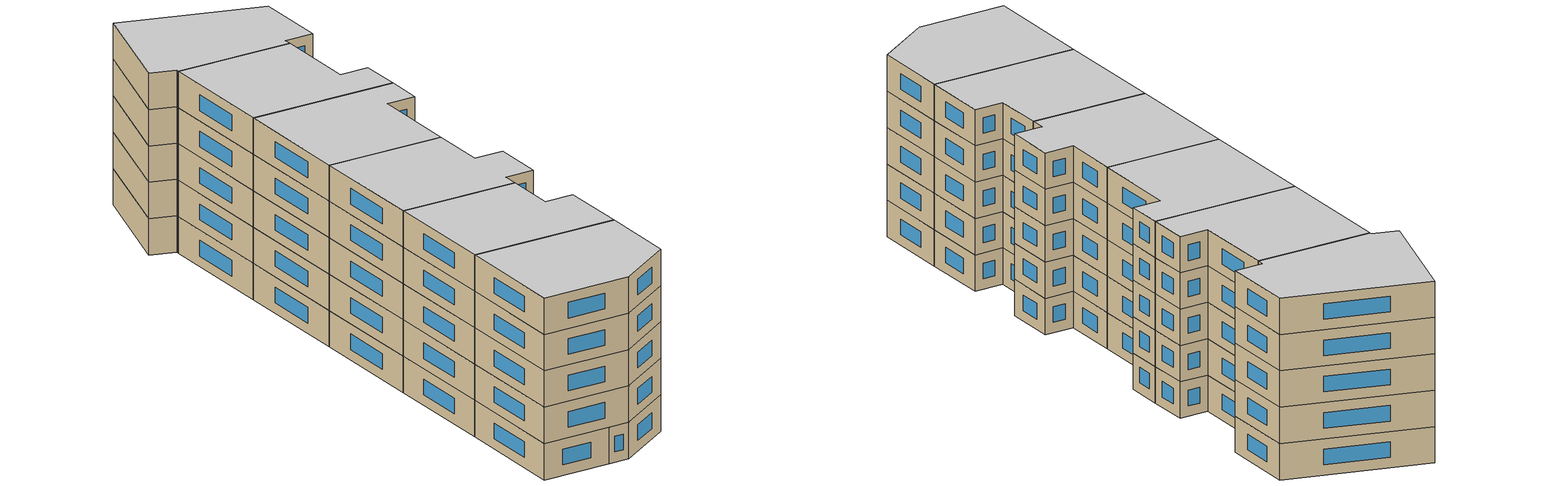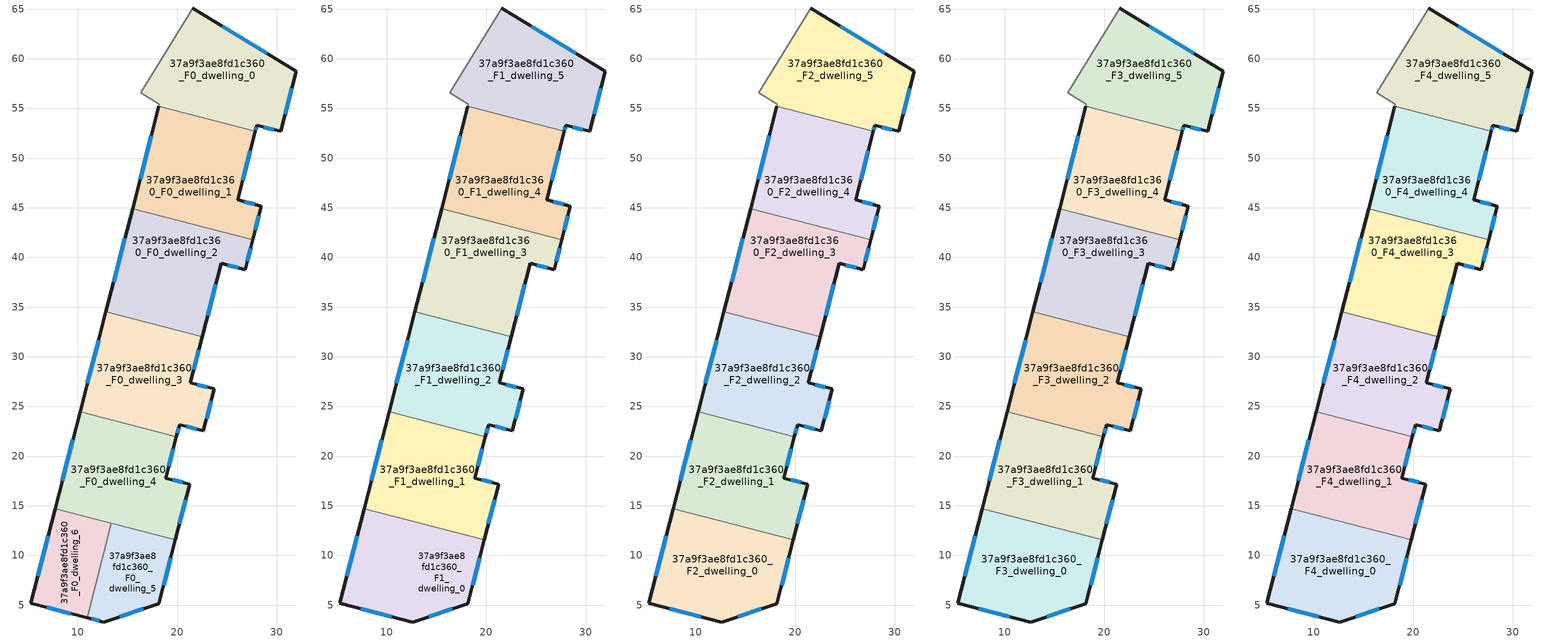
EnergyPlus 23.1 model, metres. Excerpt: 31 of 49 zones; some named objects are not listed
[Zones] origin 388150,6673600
37a9f3ae8fd1c360_F0_dwelling_0
 floor ground (EU_floor_Construction): 31.99,58.75 30.43,52.68 28.01,53.29 27.86,52.7 18.16,55.2 18.22,55.42 16.35,56.56 21.56,65.11 z0
 wall outside (EU_wall_Construction): 27.86,52.7 28.01,53.29 30.43,52.68 31.99,58.75 21.56,65.11 z0:3
 wall adiabatic (EU_wall_Construction): 21.56,65.11 16.35,56.56 18.22,55.42 18.16,55.2 z0:3
 wall to 37a9f3ae8fd1c360_F0_dwelling_1 (EU_wall_Construction): 18.16,55.2 27.86,52.7 z0:3
 window (EU_Window_Construction): 29.01,60.56 24.54,63.29 / 30.87,54.41 31.54,57.01 / 28.7,53.12 29.74,52.86 / 27.9,52.87 27.97,53.12 z0.86:2.14
37a9f3ae8fd1c360_F0_dwelling_1
 floor ground (EU_floor_Construction): 27.86,52.7 26.08,45.79 28.49,45.17 27.61,41.79 15.51,44.91 18.16,55.2 z0
 wall outside (EU_wall_Construction): 18.16,55.2 15.51,44.91 / 27.61,41.79 28.49,45.17 26.08,45.79 27.86,52.7 z0:3
 wall to 37a9f3ae8fd1c360_F0_dwelling_2 (EU_wall_Construction): 15.51,44.91 27.61,41.79 z0:3
 window (EU_Window_Construction): 17.41,52.26 16.27,47.85 / 26.59,47.76 27.35,50.72 / 27.8,45.34 26.77,45.61 / 27.86,42.75 28.24,44.2 z0.86:2.14
37a9f3ae8fd1c360_F0_dwelling_2
 floor ground (EU_floor_Construction): 27.61,41.79 26.84,38.78 24.42,39.39 22.52,32.03 12.83,34.54 15.51,44.91 z0
 wall outside (EU_wall_Construction): 15.51,44.91 12.83,34.54 / 22.52,32.03 24.42,39.39 26.84,38.78 27.61,41.79 z0:3
 wall to 37a9f3ae8fd1c360_F0_dwelling_3 (EU_wall_Construction): 12.83,34.54 22.52,32.03 z0:3
 window (EU_Window_Construction): 14.74,41.95 13.6,37.5 / 27.06,39.64 27.39,40.93 / 25.11,39.21 26.15,38.95 / 23.06,34.14 23.88,37.29 z0.86:2.14
37a9f3ae8fd1c360_F0_dwelling_3
 floor ground (EU_floor_Construction): 22.52,32.03 21.31,27.38 23.74,26.76 22.65,22.55 20.24,23.17 19.93,21.95 10.23,24.45 12.83,34.54 z0
 wall outside (EU_wall_Construction): 19.93,21.95 20.24,23.17 22.65,22.55 23.74,26.76 21.31,27.38 22.52,32.03 / 12.83,34.54 10.23,24.45 z0:3
 wall to 37a9f3ae8fd1c360_F0_dwelling_4 (EU_wall_Construction): 10.23,24.45 19.93,21.95 z0:3
 window (EU_Window_Construction): 20.02,22.3 20.15,22.82 / 12.09,31.65 10.97,27.33 / 21.66,28.71 22.17,30.7 / 23.04,26.94 22,27.21 / 22.96,23.76 23.43,25.56 / 20.93,22.99 21.96,22.73 z0.86:2.14
37a9f3ae8fd1c360_F0_dwelling_4
 floor ground (EU_floor_Construction): 19.93,21.95 18.85,17.79 21.26,17.18 19.82,11.59 7.71,14.72 10.23,24.45 z0
 wall outside (EU_wall_Construction): 10.23,24.45 7.71,14.72 / 19.82,11.59 21.26,17.18 18.85,17.79 19.93,21.95 z0:3
 wall to 37a9f3ae8fd1c360_F0_dwelling_5 (EU_wall_Construction): 13.38,13.25 19.82,11.59 z0:3
 wall to 37a9f3ae8fd1c360_F0_dwelling_6 (EU_wall_Construction): 7.71,14.72 13.38,13.25 z0:3
 window (EU_Window_Construction): 9.51,21.67 8.43,17.5 / 19.16,18.98 19.62,20.76 / 20.57,17.35 19.54,17.61 / 20.23,13.19 20.85,15.58 z0.86:2.14
37a9f3ae8fd1c360_F0_dwelling_5
 floor ground (EU_floor_Construction): 19.82,11.59 18.16,5.16 12.62,3.3 10.92,3.74 13.38,13.25 z0
 wall outside (EU_wall_Construction): 10.92,3.74 12.62,3.3 18.16,5.16 19.82,11.59 z0:3
 wall to 37a9f3ae8fd1c360_F0_dwelling_6 (EU_wall_Construction): 13.38,13.25 10.92,3.74 z0:3
 window (EU_Window_Construction): 18.63,7 19.34,9.75 / 14.2,3.83 16.58,4.63 / 11.41,3.61 12.14,3.43 z0.86:2.14
37a9f3ae8fd1c360_F0_dwelling_6
 floor ground (EU_floor_Construction): 13.38,13.25 10.92,3.74 5.26,5.2 7.71,14.72 z0
 wall outside (EU_wall_Construction): 7.71,14.72 5.26,5.2 10.92,3.74 z0:3
 window (EU_Window_Construction): 6.88,4.78 9.31,4.16 / 7.01,12 5.96,7.92 z0.86:2.14
37a9f3ae8fd1c360_F1_dwelling_0
 floor to 37a9f3ae8fd1c360_F0_dwelling_5 (EU_floor_Construction): 19.82,11.59 18.16,5.16 12.62,3.3 10.93,3.74 13.38,13.25 z3
 floor to 37a9f3ae8fd1c360_F0_dwelling_6 (EU_floor_Construction): 13.38,13.25 10.93,3.74 5.26,5.2 7.71,14.72 z3
 wall outside (EU_wall_Construction): 7.71,14.72 5.26,5.2 12.62,3.3 18.16,5.16 19.82,11.59 z3:6
 wall to 37a9f3ae8fd1c360_F1_dwelling_1 (EU_wall_Construction): 19.82,11.59 7.71,14.72 z3:6
 window (EU_Window_Construction): 7.01,12 5.96,7.92 / 18.63,7 19.34,9.75 / 14.2,3.83 16.58,4.63 / 7.36,4.66 10.52,3.84 z3.86:5.14
37a9f3ae8fd1c360_F1_dwelling_1
 floor to 37a9f3ae8fd1c360_F0_dwelling_4 (EU_floor_Construction): 19.93,21.95 18.85,17.79 21.26,17.18 19.82,11.59 7.71,14.72 10.23,24.45 z3
 wall outside (EU_wall_Construction): 10.23,24.45 7.71,14.72 / 19.82,11.59 21.26,17.18 18.85,17.79 19.93,21.95 z3:6
 wall to 37a9f3ae8fd1c360_F1_dwelling_2 (EU_wall_Construction): 19.93,21.95 10.23,24.45 z3:6
 window (EU_Window_Construction): 9.51,21.67 8.43,17.5 / 19.16,18.98 19.62,20.76 / 20.57,17.35 19.54,17.61 / 20.23,13.19 20.85,15.58 z3.86:5.14
37a9f3ae8fd1c360_F1_dwelling_2
 floor to 37a9f3ae8fd1c360_F0_dwelling_3 (EU_floor_Construction): 22.52,32.03 21.31,27.38 23.74,26.76 22.65,22.55 20.24,23.17 19.93,21.95 10.23,24.45 12.83,34.54 z3
 wall outside (EU_wall_Construction): 19.93,21.95 20.24,23.17 22.65,22.55 23.74,26.76 21.31,27.38 22.52,32.03 / 12.83,34.54 10.23,24.45 z3:6
 wall to 37a9f3ae8fd1c360_F1_dwelling_3 (EU_wall_Construction): 22.52,32.03 12.83,34.54 z3:6
 window (EU_Window_Construction): 20.93,22.99 21.96,22.73 / 20.02,22.3 20.15,22.82 / 12.09,31.65 10.97,27.33 / 21.66,28.71 22.17,30.7 / 23.04,26.94 22,27.21 / 22.96,23.76 23.43,25.56 z3.86:5.14
37a9f3ae8fd1c360_F1_dwelling_3
 floor to 37a9f3ae8fd1c360_F0_dwelling_2 (EU_floor_Construction): 27.61,41.79 26.84,38.78 24.42,39.39 22.52,32.03 12.83,34.54 15.51,44.91 z3
 wall outside (EU_wall_Construction): 15.51,44.91 12.83,34.54 / 22.52,32.03 24.42,39.39 26.84,38.78 27.61,41.79 z3:6
 wall to 37a9f3ae8fd1c360_F1_dwelling_4 (EU_wall_Construction): 27.61,41.79 15.51,44.91 z3:6
 window (EU_Window_Construction): 14.74,41.95 13.6,37.5 / 27.06,39.64 27.39,40.93 / 25.11,39.21 26.15,38.95 / 23.06,34.14 23.88,37.29 z3.86:5.14
37a9f3ae8fd1c360_F1_dwelling_4
 floor to 37a9f3ae8fd1c360_F0_dwelling_1 (EU_floor_Construction): 27.86,52.7 26.08,45.79 28.49,45.17 27.61,41.79 15.51,44.91 18.16,55.2 z3
 wall outside (EU_wall_Construction): 18.16,55.2 15.51,44.91 / 27.61,41.79 28.49,45.17 26.08,45.79 27.86,52.7 z3:6
 wall to 37a9f3ae8fd1c360_F1_dwelling_5 (EU_wall_Construction): 27.86,52.7 18.16,55.2 z3:6
 window (EU_Window_Construction): 17.41,52.26 16.27,47.85 / 26.59,47.76 27.35,50.72 / 27.8,45.34 26.77,45.61 / 27.86,42.75 28.24,44.2 z3.86:5.14
37a9f3ae8fd1c360_F1_dwelling_5
 floor to 37a9f3ae8fd1c360_F0_dwelling_0 (EU_floor_Construction): 31.99,58.75 30.43,52.68 28.01,53.29 27.86,52.7 18.16,55.2 18.22,55.42 16.35,56.56 21.56,65.11 z3
 wall outside (EU_wall_Construction): 27.86,52.7 28.01,53.29 30.43,52.68 31.99,58.75 21.56,65.11 z3:6
 wall adiabatic (EU_wall_Construction): 21.56,65.11 16.35,56.56 18.22,55.42 18.16,55.2 z3:6
 window (EU_Window_Construction): 29.01,60.56 24.54,63.29 / 30.87,54.41 31.54,57.01 / 28.7,53.12 29.74,52.86 / 27.9,52.87 27.97,53.12 z3.86:5.14
37a9f3ae8fd1c360_F2_dwelling_0
 floor to 37a9f3ae8fd1c360_F1_dwelling_0 (EU_floor_Construction): 19.82,11.59 18.16,5.16 12.62,3.3 5.26,5.2 7.71,14.72 z6
 wall outside (EU_wall_Construction): 7.71,14.72 5.26,5.2 12.62,3.3 18.16,5.16 19.82,11.59 z6:9
 wall to 37a9f3ae8fd1c360_F2_dwelling_1 (EU_wall_Construction): 19.82,11.59 7.71,14.72 z6:9
 window (EU_Window_Construction): 7.01,12 5.96,7.92 / 18.63,7 19.34,9.75 / 14.2,3.83 16.58,4.63 / 7.36,4.66 10.52,3.84 z6.86:8.14
37a9f3ae8fd1c360_F2_dwelling_1
 floor to 37a9f3ae8fd1c360_F1_dwelling_1 (EU_floor_Construction): 19.93,21.95 18.85,17.79 21.26,17.18 19.82,11.59 7.71,14.72 10.23,24.45 z6
 wall outside (EU_wall_Construction): 10.23,24.45 7.71,14.72 / 19.82,11.59 21.26,17.18 18.85,17.79 19.93,21.95 z6:9
 wall to 37a9f3ae8fd1c360_F2_dwelling_2 (EU_wall_Construction): 19.93,21.95 10.23,24.45 z6:9
 window (EU_Window_Construction): 9.51,21.67 8.43,17.5 / 19.16,18.98 19.62,20.76 / 20.57,17.35 19.54,17.61 / 20.23,13.19 20.85,15.58 z6.86:8.14
37a9f3ae8fd1c360_F2_dwelling_2
 floor to 37a9f3ae8fd1c360_F1_dwelling_2 (EU_floor_Construction): 22.52,32.03 21.31,27.38 23.74,26.76 22.65,22.55 20.24,23.17 19.93,21.95 10.23,24.45 12.83,34.54 z6
 wall outside (EU_wall_Construction): 19.93,21.95 20.24,23.17 22.65,22.55 23.74,26.76 21.31,27.38 22.52,32.03 / 12.83,34.54 10.23,24.45 z6:9
 wall to 37a9f3ae8fd1c360_F2_dwelling_3 (EU_wall_Construction): 22.52,32.03 12.83,34.54 z6:9
 window (EU_Window_Construction): 20.93,22.99 21.96,22.73 / 20.02,22.3 20.15,22.82 / 12.09,31.65 10.97,27.33 / 21.66,28.71 22.17,30.7 / 23.04,26.94 22,27.21 / 22.96,23.76 23.43,25.56 z6.86:8.14
37a9f3ae8fd1c360_F2_dwelling_3
 floor to 37a9f3ae8fd1c360_F1_dwelling_3 (EU_floor_Construction): 27.61,41.79 26.84,38.78 24.42,39.39 22.52,32.03 12.83,34.54 15.51,44.91 z6
 wall outside (EU_wall_Construction): 15.51,44.91 12.83,34.54 / 22.52,32.03 24.42,39.39 26.84,38.78 27.61,41.79 z6:9
 wall to 37a9f3ae8fd1c360_F2_dwelling_4 (EU_wall_Construction): 27.61,41.79 15.51,44.91 z6:9
 window (EU_Window_Construction): 14.74,41.95 13.6,37.5 / 27.06,39.64 27.39,40.93 / 25.11,39.21 26.15,38.95 / 23.06,34.14 23.88,37.29 z6.86:8.14
37a9f3ae8fd1c360_F2_dwelling_4
 floor to 37a9f3ae8fd1c360_F1_dwelling_4 (EU_floor_Construction): 27.86,52.7 26.08,45.79 28.49,45.17 27.61,41.79 15.51,44.91 18.16,55.2 z6
 wall outside (EU_wall_Construction): 18.16,55.2 15.51,44.91 / 27.61,41.79 28.49,45.17 26.08,45.79 27.86,52.7 z6:9
 wall to 37a9f3ae8fd1c360_F2_dwelling_5 (EU_wall_Construction): 27.86,52.7 18.16,55.2 z6:9
 window (EU_Window_Construction): 17.41,52.26 16.27,47.85 / 26.59,47.76 27.35,50.72 / 27.8,45.34 26.77,45.61 / 27.86,42.75 28.24,44.2 z6.86:8.14
37a9f3ae8fd1c360_F2_dwelling_5
 floor to 37a9f3ae8fd1c360_F1_dwelling_5 (EU_floor_Construction): 31.99,58.75 30.43,52.68 28.01,53.29 27.86,52.7 18.16,55.2 18.22,55.42 16.35,56.56 21.56,65.11 z6
 wall outside (EU_wall_Construction): 27.86,52.7 28.01,53.29 30.43,52.68 31.99,58.75 21.56,65.11 z6:9
 wall adiabatic (EU_wall_Construction): 21.56,65.11 16.35,56.56 18.22,55.42 18.16,55.2 z6:9
 window (EU_Window_Construction): 29.01,60.56 24.54,63.29 / 30.87,54.41 31.54,57.01 / 28.7,53.12 29.74,52.86 / 27.9,52.87 27.97,53.12 z6.86:8.14
37a9f3ae8fd1c360_F3_dwelling_0
 floor to 37a9f3ae8fd1c360_F2_dwelling_0 (EU_floor_Construction): 19.82,11.59 18.16,5.16 12.62,3.3 5.26,5.2 7.71,14.72 z9
 wall outside (EU_wall_Construction): 7.71,14.72 5.26,5.2 12.62,3.3 18.16,5.16 19.82,11.59 z9:12
 wall to 37a9f3ae8fd1c360_F3_dwelling_1 (EU_wall_Construction): 19.82,11.59 7.71,14.72 z9:12
 window (EU_Window_Construction): 7.01,12 5.96,7.92 / 18.63,7 19.34,9.75 / 14.2,3.83 16.58,4.63 / 7.36,4.66 10.52,3.84 z9.86:11.14
37a9f3ae8fd1c360_F3_dwelling_1
 floor to 37a9f3ae8fd1c360_F2_dwelling_1 (EU_floor_Construction): 19.93,21.95 18.85,17.79 21.26,17.18 19.82,11.59 7.71,14.72 10.23,24.45 z9
 wall outside (EU_wall_Construction): 10.23,24.45 7.71,14.72 / 19.82,11.59 21.26,17.18 18.85,17.79 19.93,21.95 z9:12
 wall to 37a9f3ae8fd1c360_F3_dwelling_2 (EU_wall_Construction): 19.93,21.95 10.23,24.45 z9:12
 window (EU_Window_Construction): 9.51,21.67 8.43,17.5 / 19.16,18.98 19.62,20.76 / 20.57,17.35 19.54,17.61 / 20.23,13.19 20.85,15.58 z9.86:11.14
37a9f3ae8fd1c360_F3_dwelling_2
 floor to 37a9f3ae8fd1c360_F2_dwelling_2 (EU_floor_Construction): 22.52,32.03 21.31,27.38 23.74,26.76 22.65,22.55 20.24,23.17 19.93,21.95 10.23,24.45 12.83,34.54 z9
 wall outside (EU_wall_Construction): 19.93,21.95 20.24,23.17 22.65,22.55 23.74,26.76 21.31,27.38 22.52,32.03 / 12.83,34.54 10.23,24.45 z9:12
 wall to 37a9f3ae8fd1c360_F3_dwelling_3 (EU_wall_Construction): 22.52,32.03 12.83,34.54 z9:12
 window (EU_Window_Construction): 20.93,22.99 21.96,22.73 / 20.02,22.3 20.15,22.82 / 12.09,31.65 10.97,27.33 / 21.66,28.71 22.17,30.7 / 23.04,26.94 22,27.21 / 22.96,23.76 23.43,25.56 z9.86:11.14
37a9f3ae8fd1c360_F3_dwelling_3
 floor to 37a9f3ae8fd1c360_F2_dwelling_3 (EU_floor_Construction): 27.61,41.79 26.84,38.78 24.42,39.39 22.52,32.03 12.83,34.54 15.51,44.91 z9
 wall outside (EU_wall_Construction): 15.51,44.91 12.83,34.54 / 22.52,32.03 24.42,39.39 26.84,38.78 27.61,41.79 z9:12
 wall to 37a9f3ae8fd1c360_F3_dwelling_4 (EU_wall_Construction): 27.61,41.79 15.51,44.91 z9:12
 window (EU_Window_Construction): 14.74,41.95 13.6,37.5 / 27.06,39.64 27.39,40.93 / 25.11,39.21 26.15,38.95 / 23.06,34.14 23.88,37.29 z9.86:11.14
37a9f3ae8fd1c360_F3_dwelling_4
 floor to 37a9f3ae8fd1c360_F2_dwelling_4 (EU_floor_Construction): 27.86,52.7 26.08,45.79 28.49,45.17 27.61,41.79 15.51,44.91 18.16,55.2 z9
 wall outside (EU_wall_Construction): 18.16,55.2 15.51,44.91 / 27.61,41.79 28.49,45.17 26.08,45.79 27.86,52.7 z9:12
 wall to 37a9f3ae8fd1c360_F3_dwelling_5 (EU_wall_Construction): 27.86,52.7 18.16,55.2 z9:12
 window (EU_Window_Construction): 17.41,52.26 16.27,47.85 / 26.59,47.76 27.35,50.72 / 27.8,45.34 26.77,45.61 / 27.86,42.75 28.24,44.2 z9.86:11.14
37a9f3ae8fd1c360_F3_dwelling_5
 floor to 37a9f3ae8fd1c360_F2_dwelling_5 (EU_floor_Construction): 31.99,58.75 30.43,52.68 28.01,53.29 27.86,52.7 18.16,55.2 18.22,55.42 16.35,56.56 21.56,65.11 z9
 wall outside (EU_wall_Construction): 27.86,52.7 28.01,53.29 30.43,52.68 31.99,58.75 21.56,65.11 z9:12
 wall adiabatic (EU_wall_Construction): 21.56,65.11 16.35,56.56 18.22,55.42 18.16,55.2 z9:12
 window (EU_Window_Construction): 29.01,60.56 24.54,63.29 / 30.87,54.41 31.54,57.01 / 28.7,53.12 29.74,52.86 / 27.9,52.87 27.97,53.12 z9.86:11.14
37a9f3ae8fd1c360_F4_dwelling_0
 floor to 37a9f3ae8fd1c360_F3_dwelling_0 (EU_floor_Construction): 19.82,11.59 18.16,5.16 12.62,3.3 5.26,5.2 7.71,14.72 z12
 wall outside (EU_wall_Construction): 7.71,14.72 5.26,5.2 12.62,3.3 18.16,5.16 19.82,11.59 z12:15
 wall to 37a9f3ae8fd1c360_F4_dwelling_1 (EU_wall_Construction): 19.82,11.59 7.71,14.72 z12:15
 window (EU_Window_Construction): 7.01,12 5.96,7.92 / 18.63,7 19.34,9.75 / 14.2,3.83 16.58,4.63 / 7.36,4.66 10.52,3.84 z12.86:14.14
 ceiling to 37a9f3ae8fd1c360_F5_dwelling_0 (EU_floor_Construction): 18.16,5.16 19.82,11.59 7.71,14.72 5.26,5.2 12.62,3.3 z15
37a9f3ae8fd1c360_F4_dwelling_1
 floor to 37a9f3ae8fd1c360_F3_dwelling_1 (EU_floor_Construction): 19.93,21.95 18.85,17.79 21.26,17.18 19.82,11.59 7.71,14.72 10.23,24.45 z12
 wall outside (EU_wall_Construction): 10.23,24.45 7.71,14.72 / 19.82,11.59 21.26,17.18 18.85,17.79 19.93,21.95 z12:15
 wall to 37a9f3ae8fd1c360_F4_dwelling_2 (EU_wall_Construction): 19.93,21.95 10.23,24.45 z12:15
 window (EU_Window_Construction): 9.51,21.67 8.43,17.5 / 19.16,18.98 19.62,20.76 / 20.57,17.35 19.54,17.61 / 20.23,13.19 20.85,15.58 z12.86:14.14
 ceiling to 37a9f3ae8fd1c360_F5_dwelling_1 (EU_floor_Construction): 19.82,11.59 21.26,17.18 18.85,17.79 19.93,21.95 10.23,24.45 7.71,14.72 z15
37a9f3ae8fd1c360_F4_dwelling_2
 floor to 37a9f3ae8fd1c360_F3_dwelling_2 (EU_floor_Construction): 22.52,32.03 21.31,27.38 23.74,26.76 22.65,22.55 20.24,23.17 19.93,21.95 10.23,24.45 12.83,34.54 z12
 wall outside (EU_wall_Construction): 19.93,21.95 20.24,23.17 22.65,22.55 23.74,26.76 21.31,27.38 22.52,32.03 / 12.83,34.54 10.23,24.45 z12:15
 wall to 37a9f3ae8fd1c360_F4_dwelling_3 (EU_wall_Construction): 22.52,32.03 12.83,34.54 z12:15
 window (EU_Window_Construction): 20.93,22.99 21.96,22.73 / 20.02,22.3 20.15,22.82 / 12.09,31.65 10.97,27.33 / 21.66,28.71 22.17,30.7 / 23.04,26.94 22,27.21 / 22.96,23.76 23.43,25.56 z12.86:14.14
 ceiling to 37a9f3ae8fd1c360_F5_dwelling_2 (EU_floor_Construction): 22.65,22.55 23.74,26.76 21.31,27.38 22.52,32.03 12.83,34.54 10.23,24.45 19.93,21.95 20.24,23.17 z15
37a9f3ae8fd1c360_F4_dwelling_3
 floor to 37a9f3ae8fd1c360_F3_dwelling_3 (EU_floor_Construction): 27.61,41.79 26.84,38.78 24.42,39.39 22.52,32.03 12.83,34.54 15.51,44.91 z12
 wall outside (EU_wall_Construction): 15.51,44.91 12.83,34.54 / 22.52,32.03 24.42,39.39 26.84,38.78 27.61,41.79 z12:15
 wall to 37a9f3ae8fd1c360_F4_dwelling_4 (EU_wall_Construction): 27.61,41.79 15.51,44.91 z12:15
 window (EU_Window_Construction): 14.74,41.95 13.6,37.5 / 27.06,39.64 27.39,40.93 / 25.11,39.21 26.15,38.95 / 23.06,34.14 23.88,37.29 z12.86:14.14
 ceiling to 37a9f3ae8fd1c360_F5_dwelling_3 (EU_floor_Construction): 22.52,32.03 24.42,39.39 26.84,38.78 27.61,41.79 15.51,44.91 12.83,34.54 z15
37a9f3ae8fd1c360_F4_dwelling_4
 floor to 37a9f3ae8fd1c360_F3_dwelling_4 (EU_floor_Construction): 27.86,52.7 26.08,45.79 28.49,45.17 27.61,41.79 15.51,44.91 18.16,55.2 z12
 wall outside (EU_wall_Construction): 18.16,55.2 15.51,44.91 / 27.61,41.79 28.49,45.17 26.08,45.79 27.86,52.7 z12:15
 wall to 37a9f3ae8fd1c360_F4_dwelling_5 (EU_wall_Construction): 27.86,52.7 18.16,55.2 z12:15
 window (EU_Window_Construction): 17.41,52.26 16.27,47.85 / 26.59,47.76 27.35,50.72 / 27.8,45.34 26.77,45.61 / 27.86,42.75 28.24,44.2 z12.86:14.14
 ceiling to 37a9f3ae8fd1c360_F5_dwelling_4 (EU_floor_Construction): 27.61,41.79 28.49,45.17 26.08,45.79 27.86,52.7 18.16,55.2 15.51,44.91 z15
37a9f3ae8fd1c360_F4_dwelling_5
 floor to 37a9f3ae8fd1c360_F3_dwelling_5 (EU_floor_Construction): 31.99,58.75 30.43,52.68 28.01,53.29 27.86,52.7 18.16,55.2 18.22,55.42 16.35,56.56 21.56,65.11 z12
 wall outside (EU_wall_Construction): 27.86,52.7 28.01,53.29 30.43,52.68 31.99,58.75 21.56,65.11 z12:15
 wall adiabatic (EU_wall_Construction): 21.56,65.11 16.35,56.56 18.22,55.42 18.16,55.2 z12:15
 window (EU_Window_Construction): 29.01,60.56 24.54,63.29 / 30.87,54.41 31.54,57.01 / 28.7,53.12 29.74,52.86 / 27.9,52.87 27.97,53.12 z12.86:14.14
 ceiling to 37a9f3ae8fd1c360_F5_dwelling_5 (EU_floor_Construction): 30.43,52.68 31.99,58.75 21.56,65.11 16.35,56.56 18.22,55.42 18.16,55.2 27.86,52.7 28.01,53.29 z15
[Building]
EU S2 Campaign: North Axis=0; Terrain=City; Solar Distribution=FullExterior
[Site:Location]
Helsinki-Vantaa.AP: Latitude=60.317; Longitude=24.963; Time Zone=2; Elevation=54.6
[SizingPeriod:WeatherFileDays]
AnnualSizingPeriod: Begin Month=1; Begin Day of Month=1; End Month=12; End Day of Month=31; Day of Week for Start Day=Monday; Use Weather File Daylight Saving Period=No; Use Weather File Rain and Snow Indicators=No
[MATERIAL]
EU_InternalMass_Material: Roughness=MediumRough; Thickness=0.1; Conductivity=1; Density=1800; Specific Heat=900; Thermal Absorptance=0.9; Solar Absorptance=0.7; Visible Absorptance=0.7
[MATERIAL:NOMASS] Roughness=MediumRough; Thermal Absorptance=0.9; Solar Absorptance=0.7; Visible Absorptance=0.7
Name | Thermal Resistance
EU_wall_NoMass | 5.91765
EU_floor_NoMass | 6.2875
[WINDOWMATERIAL:SIMPLEGLAZINGSYSTEM]
EU_Window_SimpleGlazing: UFactor=0.994035; Solar Heat Gain Coefficient=0.7; Visible Transmittance=0.7
[CONSTRUCTION]
EU_wall_Construction: EU_wall_NoMass
EU_floor_Construction: EU_floor_NoMass
EU_Window_Construction: EU_Window_SimpleGlazing
EU_InternalMass_Construction: EU_InternalMass_Material
[ZONE] Type=1; Multiplier=1; Ceiling Height=autocalculate; Floor Area=autocalculate; Part of Total Floor Area=Yes
Name | Volume
37a9f3ae8fd1c360_F0_dwelling_0; 37a9f3ae8fd1c360_F1_dwelling_5; 37a9f3ae8fd1c360_F2_dwelling_5; 37a9f3ae8fd1c360_F3_dwelling_5; 37a9f3ae8fd1c360_F4_dwelling_5 | 345.167
37a9f3ae8fd1c360_F1_dwelling_0 | 345.171
37a9f3ae8fd1c360_F2_dwelling_0; 37a9f3ae8fd1c360_F3_dwelling_0; 37a9f3ae8fd1c360_F4_dwelling_0 | 345.177
37a9f3ae8fd1c360_F0_dwelling_1 | 345.162
37a9f3ae8fd1c360_F1_dwelling_1; 37a9f3ae8fd1c360_F2_dwelling_1; 37a9f3ae8fd1c360_F3_dwelling_1; 37a9f3ae8fd1c360_F4_dwelling_1; 37a9f3ae8fd1c360_F0_dwelling_4 | 345.146
37a9f3ae8fd1c360_F0_dwelling_2; 37a9f3ae8fd1c360_F1_dwelling_3; 37a9f3ae8fd1c360_F2_dwelling_3; 37a9f3ae8fd1c360_F3_dwelling_3; 37a9f3ae8fd1c360_F4_dwelling_3 | 345.166
37a9f3ae8fd1c360_F1_dwelling_2; 37a9f3ae8fd1c360_F2_dwelling_2; 37a9f3ae8fd1c360_F3_dwelling_2; 37a9f3ae8fd1c360_F4_dwelling_2; 37a9f3ae8fd1c360_F0_dwelling_3 | 345.151
37a9f3ae8fd1c360_F1_dwelling_4; 37a9f3ae8fd1c360_F2_dwelling_4; 37a9f3ae8fd1c360_F3_dwelling_4; 37a9f3ae8fd1c360_F4_dwelling_4 | 345.163
37a9f3ae8fd1c360_F0_dwelling_5 | 172.6
37a9f3ae8fd1c360_F0_dwelling_6 | 172.572
[INTERNALMASS] Construction=EU_InternalMass_Construction
Name | Zone or ZoneList | Surface Area
37a9f3ae8fd1c360_F0_dwelling_0_EU_InternalMass | 37a9f3ae8fd1c360_F0_dwelling_0 | 115.055
37a9f3ae8fd1c360_F0_dwelling_1_EU_InternalMass | 37a9f3ae8fd1c360_F0_dwelling_1 | 115.054
37a9f3ae8fd1c360_F0_dwelling_2_EU_InternalMass | 37a9f3ae8fd1c360_F0_dwelling_2 | 115.055
37a9f3ae8fd1c360_F0_dwelling_3_EU_InternalMass | 37a9f3ae8fd1c360_F0_dwelling_3 | 115.051
37a9f3ae8fd1c360_F0_dwelling_4_EU_InternalMass | 37a9f3ae8fd1c360_F0_dwelling_4 | 115.049
37a9f3ae8fd1c360_F0_dwelling_5_EU_InternalMass | 37a9f3ae8fd1c360_F0_dwelling_5 | 57.5337
37a9f3ae8fd1c360_F0_dwelling_6_EU_InternalMass | 37a9f3ae8fd1c360_F0_dwelling_6 | 57.5241
37a9f3ae8fd1c360_F1_dwelling_0_EU_InternalMass | 37a9f3ae8fd1c360_F1_dwelling_0 | 115.059
37a9f3ae8fd1c360_F1_dwelling_1_EU_InternalMass | 37a9f3ae8fd1c360_F1_dwelling_1 | 115.049
37a9f3ae8fd1c360_F1_dwelling_2_EU_InternalMass | 37a9f3ae8fd1c360_F1_dwelling_2 | 115.051
37a9f3ae8fd1c360_F1_dwelling_3_EU_InternalMass | 37a9f3ae8fd1c360_F1_dwelling_3 | 115.055
37a9f3ae8fd1c360_F1_dwelling_4_EU_InternalMass | 37a9f3ae8fd1c360_F1_dwelling_4 | 115.054
37a9f3ae8fd1c360_F1_dwelling_5_EU_InternalMass | 37a9f3ae8fd1c360_F1_dwelling_5 | 115.055
37a9f3ae8fd1c360_F2_dwelling_0_EU_InternalMass | 37a9f3ae8fd1c360_F2_dwelling_0 | 115.059
37a9f3ae8fd1c360_F2_dwelling_1_EU_InternalMass | 37a9f3ae8fd1c360_F2_dwelling_1 | 115.049
37a9f3ae8fd1c360_F2_dwelling_2_EU_InternalMass | 37a9f3ae8fd1c360_F2_dwelling_2 | 115.051
37a9f3ae8fd1c360_F2_dwelling_3_EU_InternalMass | 37a9f3ae8fd1c360_F2_dwelling_3 | 115.055
37a9f3ae8fd1c360_F2_dwelling_4_EU_InternalMass | 37a9f3ae8fd1c360_F2_dwelling_4 | 115.054
37a9f3ae8fd1c360_F2_dwelling_5_EU_InternalMass | 37a9f3ae8fd1c360_F2_dwelling_5 | 115.055
37a9f3ae8fd1c360_F3_dwelling_0_EU_InternalMass | 37a9f3ae8fd1c360_F3_dwelling_0 | 115.059
37a9f3ae8fd1c360_F3_dwelling_1_EU_InternalMass | 37a9f3ae8fd1c360_F3_dwelling_1 | 115.049
37a9f3ae8fd1c360_F3_dwelling_2_EU_InternalMass | 37a9f3ae8fd1c360_F3_dwelling_2 | 115.051
37a9f3ae8fd1c360_F3_dwelling_3_EU_InternalMass | 37a9f3ae8fd1c360_F3_dwelling_3 | 115.055
37a9f3ae8fd1c360_F3_dwelling_4_EU_InternalMass | 37a9f3ae8fd1c360_F3_dwelling_4 | 115.054
37a9f3ae8fd1c360_F3_dwelling_5_EU_InternalMass | 37a9f3ae8fd1c360_F3_dwelling_5 | 115.055
37a9f3ae8fd1c360_F4_dwelling_0_EU_InternalMass | 37a9f3ae8fd1c360_F4_dwelling_0 | 115.059
37a9f3ae8fd1c360_F4_dwelling_1_EU_InternalMass | 37a9f3ae8fd1c360_F4_dwelling_1 | 115.049
37a9f3ae8fd1c360_F4_dwelling_2_EU_InternalMass | 37a9f3ae8fd1c360_F4_dwelling_2 | 115.051
37a9f3ae8fd1c360_F4_dwelling_3_EU_InternalMass | 37a9f3ae8fd1c360_F4_dwelling_3 | 115.055
37a9f3ae8fd1c360_F4_dwelling_4_EU_InternalMass | 37a9f3ae8fd1c360_F4_dwelling_4 | 115.054
37a9f3ae8fd1c360_F4_dwelling_5_EU_InternalMass | 37a9f3ae8fd1c360_F4_dwelling_5 | 115.055
[OTHEREQUIPMENT] Fuel Type=Electricity; Design Level Calculation Method=Watts/Area; Power per Zone Floor Area=1; Fraction Latent=0; Fraction Radiant=0; Fraction Lost=0; Carbon Dioxide Generation Rate=0; EndUse Subcategory=EU_Step8_InternalGains
Name | Zone or ZoneList or Space or SpaceList | Schedule
EU_Step8_InternalGain_37a9f3ae8fd1c360_F0_dwelling_0_f000 | 37a9f3ae8fd1c360_F0_dwelling_0 | EU_Step8_GainSchedule_37a9f3ae8fd1c360_F0_dwelling_0_f000
EU_Step8_InternalGain_37a9f3ae8fd1c360_F0_dwelling_1_f000 | 37a9f3ae8fd1c360_F0_dwelling_1 | EU_Step8_GainSchedule_37a9f3ae8fd1c360_F0_dwelling_1_f000
EU_Step8_InternalGain_37a9f3ae8fd1c360_F0_dwelling_2_f000 | 37a9f3ae8fd1c360_F0_dwelling_2 | EU_Step8_GainSchedule_37a9f3ae8fd1c360_F0_dwelling_2_f000
EU_Step8_InternalGain_37a9f3ae8fd1c360_F0_dwelling_3_f000 | 37a9f3ae8fd1c360_F0_dwelling_3 | EU_Step8_GainSchedule_37a9f3ae8fd1c360_F0_dwelling_3_f000
EU_Step8_InternalGain_37a9f3ae8fd1c360_F0_dwelling_4_f000 | 37a9f3ae8fd1c360_F0_dwelling_4 | EU_Step8_GainSchedule_37a9f3ae8fd1c360_F0_dwelling_4_f000
EU_Step8_InternalGain_37a9f3ae8fd1c360_F0_dwelling_5_f000 | 37a9f3ae8fd1c360_F0_dwelling_5 | EU_Step8_GainSchedule_37a9f3ae8fd1c360_F0_dwelling_5_f000
EU_Step8_InternalGain_37a9f3ae8fd1c360_F0_dwelling_6_f000 | 37a9f3ae8fd1c360_F0_dwelling_6 | EU_Step8_GainSchedule_37a9f3ae8fd1c360_F0_dwelling_6_f000
EU_Step8_InternalGain_37a9f3ae8fd1c360_F1_dwelling_0_f000 | 37a9f3ae8fd1c360_F1_dwelling_0 | EU_Step8_GainSchedule_37a9f3ae8fd1c360_F1_dwelling_0_f000
EU_Step8_InternalGain_37a9f3ae8fd1c360_F1_dwelling_1_f000 | 37a9f3ae8fd1c360_F1_dwelling_1 | EU_Step8_GainSchedule_37a9f3ae8fd1c360_F1_dwelling_1_f000
EU_Step8_InternalGain_37a9f3ae8fd1c360_F1_dwelling_2_f000 | 37a9f3ae8fd1c360_F1_dwelling_2 | EU_Step8_GainSchedule_37a9f3ae8fd1c360_F1_dwelling_2_f000
EU_Step8_InternalGain_37a9f3ae8fd1c360_F1_dwelling_3_f000 | 37a9f3ae8fd1c360_F1_dwelling_3 | EU_Step8_GainSchedule_37a9f3ae8fd1c360_F1_dwelling_3_f000
EU_Step8_InternalGain_37a9f3ae8fd1c360_F1_dwelling_4_f000 | 37a9f3ae8fd1c360_F1_dwelling_4 | EU_Step8_GainSchedule_37a9f3ae8fd1c360_F1_dwelling_4_f000
EU_Step8_InternalGain_37a9f3ae8fd1c360_F1_dwelling_5_f000 | 37a9f3ae8fd1c360_F1_dwelling_5 | EU_Step8_GainSchedule_37a9f3ae8fd1c360_F1_dwelling_5_f000
EU_Step8_InternalGain_37a9f3ae8fd1c360_F2_dwelling_0_f000 | 37a9f3ae8fd1c360_F2_dwelling_0 | EU_Step8_GainSchedule_37a9f3ae8fd1c360_F2_dwelling_0_f000
EU_Step8_InternalGain_37a9f3ae8fd1c360_F2_dwelling_1_f000 | 37a9f3ae8fd1c360_F2_dwelling_1 | EU_Step8_GainSchedule_37a9f3ae8fd1c360_F2_dwelling_1_f000
EU_Step8_InternalGain_37a9f3ae8fd1c360_F2_dwelling_2_f000 | 37a9f3ae8fd1c360_F2_dwelling_2 | EU_Step8_GainSchedule_37a9f3ae8fd1c360_F2_dwelling_2_f000
EU_Step8_InternalGain_37a9f3ae8fd1c360_F2_dwelling_3_f000 | 37a9f3ae8fd1c360_F2_dwelling_3 | EU_Step8_GainSchedule_37a9f3ae8fd1c360_F2_dwelling_3_f000
EU_Step8_InternalGain_37a9f3ae8fd1c360_F2_dwelling_4_f000 | 37a9f3ae8fd1c360_F2_dwelling_4 | EU_Step8_GainSchedule_37a9f3ae8fd1c360_F2_dwelling_4_f000
EU_Step8_InternalGain_37a9f3ae8fd1c360_F2_dwelling_5_f000 | 37a9f3ae8fd1c360_F2_dwelling_5 | EU_Step8_GainSchedule_37a9f3ae8fd1c360_F2_dwelling_5_f000
EU_Step8_InternalGain_37a9f3ae8fd1c360_F3_dwelling_0_f000 | 37a9f3ae8fd1c360_F3_dwelling_0 | EU_Step8_GainSchedule_37a9f3ae8fd1c360_F3_dwelling_0_f000
EU_Step8_InternalGain_37a9f3ae8fd1c360_F3_dwelling_1_f000 | 37a9f3ae8fd1c360_F3_dwelling_1 | EU_Step8_GainSchedule_37a9f3ae8fd1c360_F3_dwelling_1_f000
EU_Step8_InternalGain_37a9f3ae8fd1c360_F3_dwelling_2_f000 | 37a9f3ae8fd1c360_F3_dwelling_2 | EU_Step8_GainSchedule_37a9f3ae8fd1c360_F3_dwelling_2_f000
EU_Step8_InternalGain_37a9f3ae8fd1c360_F3_dwelling_3_f000 | 37a9f3ae8fd1c360_F3_dwelling_3 | EU_Step8_GainSchedule_37a9f3ae8fd1c360_F3_dwelling_3_f000
EU_Step8_InternalGain_37a9f3ae8fd1c360_F3_dwelling_4_f000 | 37a9f3ae8fd1c360_F3_dwelling_4 | EU_Step8_GainSchedule_37a9f3ae8fd1c360_F3_dwelling_4_f000
EU_Step8_InternalGain_37a9f3ae8fd1c360_F3_dwelling_5_f000 | 37a9f3ae8fd1c360_F3_dwelling_5 | EU_Step8_GainSchedule_37a9f3ae8fd1c360_F3_dwelling_5_f000
EU_Step8_InternalGain_37a9f3ae8fd1c360_F4_dwelling_0_f000 | 37a9f3ae8fd1c360_F4_dwelling_0 | EU_Step8_GainSchedule_37a9f3ae8fd1c360_F4_dwelling_0_f000
EU_Step8_InternalGain_37a9f3ae8fd1c360_F4_dwelling_1_f000 | 37a9f3ae8fd1c360_F4_dwelling_1 | EU_Step8_GainSchedule_37a9f3ae8fd1c360_F4_dwelling_1_f000
EU_Step8_InternalGain_37a9f3ae8fd1c360_F4_dwelling_2_f000 | 37a9f3ae8fd1c360_F4_dwelling_2 | EU_Step8_GainSchedule_37a9f3ae8fd1c360_F4_dwelling_2_f000
EU_Step8_InternalGain_37a9f3ae8fd1c360_F4_dwelling_3_f000 | 37a9f3ae8fd1c360_F4_dwelling_3 | EU_Step8_GainSchedule_37a9f3ae8fd1c360_F4_dwelling_3_f000
EU_Step8_InternalGain_37a9f3ae8fd1c360_F4_dwelling_4_f000 | 37a9f3ae8fd1c360_F4_dwelling_4 | EU_Step8_GainSchedule_37a9f3ae8fd1c360_F4_dwelling_4_f000
EU_Step8_InternalGain_37a9f3ae8fd1c360_F4_dwelling_5_f000 | 37a9f3ae8fd1c360_F4_dwelling_5 | EU_Step8_GainSchedule_37a9f3ae8fd1c360_F4_dwelling_5_f000
[ZONEVENTILATION:DESIGNFLOWRATE] Schedule=EU_AlwaysOn; Design Flow Rate Calculation Method=AirChanges/Hour; Air Changes per Hour=0.596421; Ventilation Type=Natural; Fan Pressure Rise=0; Fan Total Efficiency=1; Constant Term Coefficient=1; Temperature Term Coefficient=0; Velocity Term Coefficient=0; Velocity Squared Term Coefficient=0; Minimum Indoor Temperature=-100; Maximum Indoor Temperature=100; Delta Temperature=-100; Minimum Outdoor Temperature=-100; Maximum Outdoor Temperature=100; Maximum Wind Speed=40
Name | Zone or ZoneList or Space or SpaceList
EU_ConstantAir_37a9f3ae8fd1c360_F0_dwelling_0 | 37a9f3ae8fd1c360_F0_dwelling_0
EU_ConstantAir_37a9f3ae8fd1c360_F0_dwelling_1 | 37a9f3ae8fd1c360_F0_dwelling_1
EU_ConstantAir_37a9f3ae8fd1c360_F0_dwelling_2 | 37a9f3ae8fd1c360_F0_dwelling_2
EU_ConstantAir_37a9f3ae8fd1c360_F0_dwelling_3 | 37a9f3ae8fd1c360_F0_dwelling_3
EU_ConstantAir_37a9f3ae8fd1c360_F0_dwelling_4 | 37a9f3ae8fd1c360_F0_dwelling_4
EU_ConstantAir_37a9f3ae8fd1c360_F0_dwelling_5 | 37a9f3ae8fd1c360_F0_dwelling_5
EU_ConstantAir_37a9f3ae8fd1c360_F0_dwelling_6 | 37a9f3ae8fd1c360_F0_dwelling_6
EU_ConstantAir_37a9f3ae8fd1c360_F1_dwelling_0 | 37a9f3ae8fd1c360_F1_dwelling_0
EU_ConstantAir_37a9f3ae8fd1c360_F1_dwelling_1 | 37a9f3ae8fd1c360_F1_dwelling_1
EU_ConstantAir_37a9f3ae8fd1c360_F1_dwelling_2 | 37a9f3ae8fd1c360_F1_dwelling_2
EU_ConstantAir_37a9f3ae8fd1c360_F1_dwelling_3 | 37a9f3ae8fd1c360_F1_dwelling_3
EU_ConstantAir_37a9f3ae8fd1c360_F1_dwelling_4 | 37a9f3ae8fd1c360_F1_dwelling_4
EU_ConstantAir_37a9f3ae8fd1c360_F1_dwelling_5 | 37a9f3ae8fd1c360_F1_dwelling_5
EU_ConstantAir_37a9f3ae8fd1c360_F2_dwelling_0 | 37a9f3ae8fd1c360_F2_dwelling_0
EU_ConstantAir_37a9f3ae8fd1c360_F2_dwelling_1 | 37a9f3ae8fd1c360_F2_dwelling_1
EU_ConstantAir_37a9f3ae8fd1c360_F2_dwelling_2 | 37a9f3ae8fd1c360_F2_dwelling_2
EU_ConstantAir_37a9f3ae8fd1c360_F2_dwelling_3 | 37a9f3ae8fd1c360_F2_dwelling_3
EU_ConstantAir_37a9f3ae8fd1c360_F2_dwelling_4 | 37a9f3ae8fd1c360_F2_dwelling_4
EU_ConstantAir_37a9f3ae8fd1c360_F2_dwelling_5 | 37a9f3ae8fd1c360_F2_dwelling_5
EU_ConstantAir_37a9f3ae8fd1c360_F3_dwelling_0 | 37a9f3ae8fd1c360_F3_dwelling_0
EU_ConstantAir_37a9f3ae8fd1c360_F3_dwelling_1 | 37a9f3ae8fd1c360_F3_dwelling_1
EU_ConstantAir_37a9f3ae8fd1c360_F3_dwelling_2 | 37a9f3ae8fd1c360_F3_dwelling_2
EU_ConstantAir_37a9f3ae8fd1c360_F3_dwelling_3 | 37a9f3ae8fd1c360_F3_dwelling_3
EU_ConstantAir_37a9f3ae8fd1c360_F3_dwelling_4 | 37a9f3ae8fd1c360_F3_dwelling_4
EU_ConstantAir_37a9f3ae8fd1c360_F3_dwelling_5 | 37a9f3ae8fd1c360_F3_dwelling_5
EU_ConstantAir_37a9f3ae8fd1c360_F4_dwelling_0 | 37a9f3ae8fd1c360_F4_dwelling_0
EU_ConstantAir_37a9f3ae8fd1c360_F4_dwelling_1 | 37a9f3ae8fd1c360_F4_dwelling_1
EU_ConstantAir_37a9f3ae8fd1c360_F4_dwelling_2 | 37a9f3ae8fd1c360_F4_dwelling_2
EU_ConstantAir_37a9f3ae8fd1c360_F4_dwelling_3 | 37a9f3ae8fd1c360_F4_dwelling_3
EU_ConstantAir_37a9f3ae8fd1c360_F4_dwelling_4 | 37a9f3ae8fd1c360_F4_dwelling_4
EU_ConstantAir_37a9f3ae8fd1c360_F4_dwelling_5 | 37a9f3ae8fd1c360_F4_dwelling_5
[HVACTEMPLATE:THERMOSTAT] Constant Heating Setpoint=20; Constant Cooling Setpoint=50
EU_HeatOnly_37a9f3ae8fd1c360_F0_dwelling_0; EU_HeatOnly_37a9f3ae8fd1c360_F0_dwelling_1; EU_HeatOnly_37a9f3ae8fd1c360_F0_dwelling_2; EU_HeatOnly_37a9f3ae8fd1c360_F0_dwelling_3; EU_HeatOnly_37a9f3ae8fd1c360_F0_dwelling_4; EU_HeatOnly_37a9f3ae8fd1c360_F0_dwelling_5; EU_HeatOnly_37a9f3ae8fd1c360_F0_dwelling_6; EU_HeatOnly_37a9f3ae8fd1c360_F1_dwelling_0; EU_HeatOnly_37a9f3ae8fd1c360_F1_dwelling_1; EU_HeatOnly_37a9f3ae8fd1c360_F1_dwelling_2; EU_HeatOnly_37a9f3ae8fd1c360_F1_dwelling_3; EU_HeatOnly_37a9f3ae8fd1c360_F1_dwelling_4; EU_HeatOnly_37a9f3ae8fd1c360_F1_dwelling_5; EU_HeatOnly_37a9f3ae8fd1c360_F2_dwelling_0; EU_HeatOnly_37a9f3ae8fd1c360_F2_dwelling_1; EU_HeatOnly_37a9f3ae8fd1c360_F2_dwelling_2; EU_HeatOnly_37a9f3ae8fd1c360_F2_dwelling_3; EU_HeatOnly_37a9f3ae8fd1c360_F2_dwelling_4; EU_HeatOnly_37a9f3ae8fd1c360_F2_dwelling_5; EU_HeatOnly_37a9f3ae8fd1c360_F3_dwelling_0
[HVACTEMPLATE:ZONE:IDEALLOADSAIRSYSTEM] System Availability Schedule=EU_AlwaysOn; Maximum Heating Supply Air Temperature=50; Minimum Cooling Supply Air Temperature=13; Maximum Heating Supply Air Humidity Ratio=0.0156; Minimum Cooling Supply Air Humidity Ratio=0.0077; Heating Limit=NoLimit; Cooling Limit=NoLimit; Heating Availability Schedule=EU_AlwaysOn; Cooling Availability Schedule=EU_CoolingOff; Dehumidification Control Type=ConstantSensibleHeatRatio; Cooling Sensible Heat Ratio=0.7; Dehumidification Setpoint=60; Humidification Control Type=None; Humidification Setpoint=30; Outdoor Air Method=None; Outdoor Air Flow Rate per Person=0.00944; Outdoor Air Flow Rate per Zone Floor Area=0; Outdoor Air Flow Rate per Zone=0; Demand Controlled Ventilation Type=None; Outdoor Air Economizer Type=NoEconomizer; Heat Recovery Type=None; Sensible Heat Recovery Effectiveness=0.7; Latent Heat Recovery Effectiveness=0.65
Name | Template Thermostat
37a9f3ae8fd1c360_F0_dwelling_0 | EU_HeatOnly_37a9f3ae8fd1c360_F0_dwelling_0
37a9f3ae8fd1c360_F0_dwelling_1 | EU_HeatOnly_37a9f3ae8fd1c360_F0_dwelling_1
37a9f3ae8fd1c360_F0_dwelling_2 | EU_HeatOnly_37a9f3ae8fd1c360_F0_dwelling_2
37a9f3ae8fd1c360_F0_dwelling_3 | EU_HeatOnly_37a9f3ae8fd1c360_F0_dwelling_3
37a9f3ae8fd1c360_F0_dwelling_4 | EU_HeatOnly_37a9f3ae8fd1c360_F0_dwelling_4
37a9f3ae8fd1c360_F0_dwelling_5 | EU_HeatOnly_37a9f3ae8fd1c360_F0_dwelling_5
37a9f3ae8fd1c360_F0_dwelling_6 | EU_HeatOnly_37a9f3ae8fd1c360_F0_dwelling_6
37a9f3ae8fd1c360_F1_dwelling_0 | EU_HeatOnly_37a9f3ae8fd1c360_F1_dwelling_0
37a9f3ae8fd1c360_F1_dwelling_1 | EU_HeatOnly_37a9f3ae8fd1c360_F1_dwelling_1
37a9f3ae8fd1c360_F1_dwelling_2 | EU_HeatOnly_37a9f3ae8fd1c360_F1_dwelling_2
37a9f3ae8fd1c360_F1_dwelling_3 | EU_HeatOnly_37a9f3ae8fd1c360_F1_dwelling_3
37a9f3ae8fd1c360_F1_dwelling_4 | EU_HeatOnly_37a9f3ae8fd1c360_F1_dwelling_4
37a9f3ae8fd1c360_F1_dwelling_5 | EU_HeatOnly_37a9f3ae8fd1c360_F1_dwelling_5
37a9f3ae8fd1c360_F2_dwelling_0 | EU_HeatOnly_37a9f3ae8fd1c360_F2_dwelling_0
37a9f3ae8fd1c360_F2_dwelling_1 | EU_HeatOnly_37a9f3ae8fd1c360_F2_dwelling_1
37a9f3ae8fd1c360_F2_dwelling_2 | EU_HeatOnly_37a9f3ae8fd1c360_F2_dwelling_2
37a9f3ae8fd1c360_F2_dwelling_3 | EU_HeatOnly_37a9f3ae8fd1c360_F2_dwelling_3
37a9f3ae8fd1c360_F2_dwelling_4 | EU_HeatOnly_37a9f3ae8fd1c360_F2_dwelling_4
37a9f3ae8fd1c360_F2_dwelling_5 | EU_HeatOnly_37a9f3ae8fd1c360_F2_dwelling_5
37a9f3ae8fd1c360_F3_dwelling_0 | EU_HeatOnly_37a9f3ae8fd1c360_F3_dwelling_0
37a9f3ae8fd1c360_F3_dwelling_1 | EU_HeatOnly_37a9f3ae8fd1c360_F3_dwelling_1
37a9f3ae8fd1c360_F3_dwelling_2 | EU_HeatOnly_37a9f3ae8fd1c360_F3_dwelling_2
37a9f3ae8fd1c360_F3_dwelling_3 | EU_HeatOnly_37a9f3ae8fd1c360_F3_dwelling_3
37a9f3ae8fd1c360_F3_dwelling_4 | EU_HeatOnly_37a9f3ae8fd1c360_F3_dwelling_4
37a9f3ae8fd1c360_F3_dwelling_5 | EU_HeatOnly_37a9f3ae8fd1c360_F3_dwelling_5
37a9f3ae8fd1c360_F4_dwelling_0 | EU_HeatOnly_37a9f3ae8fd1c360_F4_dwelling_0
37a9f3ae8fd1c360_F4_dwelling_1 | EU_HeatOnly_37a9f3ae8fd1c360_F4_dwelling_1
37a9f3ae8fd1c360_F4_dwelling_2 | EU_HeatOnly_37a9f3ae8fd1c360_F4_dwelling_2
37a9f3ae8fd1c360_F4_dwelling_3 | EU_HeatOnly_37a9f3ae8fd1c360_F4_dwelling_3
37a9f3ae8fd1c360_F4_dwelling_4 | EU_HeatOnly_37a9f3ae8fd1c360_F4_dwelling_4
37a9f3ae8fd1c360_F4_dwelling_5 | EU_HeatOnly_37a9f3ae8fd1c360_F4_dwelling_5
[SIZING:ZONE] Zone Cooling Design Supply Air Temperature Input Method=SupplyAirTemperature; Zone Cooling Design Supply Air Temperature=13; Zone Heating Design Supply Air Temperature Input Method=SupplyAirTemperature; Zone Heating Design Supply Air Temperature=50; Zone Cooling Design Supply Air Humidity Ratio=0.008; Zone Heating Design Supply Air Humidity Ratio=0.008; Cooling Design Air Flow Method=DesignDay; Cooling Design Air Flow Rate=0; Cooling Minimum Air Flow per Zone Floor Area=0.000762; Cooling Minimum Air Flow=0; Cooling Minimum Air Flow Fraction=0.2; Heating Design Air Flow Method=DesignDay; Heating Design Air Flow Rate=0; Heating Maximum Air Flow per Zone Floor Area=0.002032; Heating Maximum Air Flow=0.141576; Heating Maximum Air Flow Fraction=0.3; Account for Dedicated Outdoor Air System=No; Dedicated Outdoor Air System Control Strategy=NeutralSupplyAir; Dedicated Outdoor Air Low Setpoint Temperature for Design=autosize; Dedicated Outdoor Air High Setpoint Temperature for Design=autosize; Zone Load Sizing Method=Sensible Load Only No Latent Load; Zone Latent Cooling Design Supply Air Humidity Ratio Input Method=HumidityRatioDifference; Zone Cooling Design Supply Air Humidity Ratio Difference=0.005; Zone Latent Heating Design Supply Air Humidity Ratio Input Method=HumidityRatioDifference; Zone Humidification Design Supply Air Humidity Ratio Difference=0.005
37a9f3ae8fd1c360_F0_dwelling_0; 37a9f3ae8fd1c360_F0_dwelling_1; 37a9f3ae8fd1c360_F0_dwelling_2; 37a9f3ae8fd1c360_F0_dwelling_3; 37a9f3ae8fd1c360_F0_dwelling_4; 37a9f3ae8fd1c360_F0_dwelling_5; 37a9f3ae8fd1c360_F0_dwelling_6; 37a9f3ae8fd1c360_F1_dwelling_0; 37a9f3ae8fd1c360_F1_dwelling_1; 37a9f3ae8fd1c360_F1_dwelling_2; 37a9f3ae8fd1c360_F1_dwelling_3; 37a9f3ae8fd1c360_F1_dwelling_4; 37a9f3ae8fd1c360_F1_dwelling_5; 37a9f3ae8fd1c360_F2_dwelling_0; 37a9f3ae8fd1c360_F2_dwelling_1; 37a9f3ae8fd1c360_F2_dwelling_2; 37a9f3ae8fd1c360_F2_dwelling_3; 37a9f3ae8fd1c360_F2_dwelling_4; 37a9f3ae8fd1c360_F2_dwelling_5; 37a9f3ae8fd1c360_F3_dwelling_0; 37a9f3ae8fd1c360_F3_dwelling_1; 37a9f3ae8fd1c360_F3_dwelling_2; 37a9f3ae8fd1c360_F3_dwelling_3; 37a9f3ae8fd1c360_F3_dwelling_4; 37a9f3ae8fd1c360_F3_dwelling_5; 37a9f3ae8fd1c360_F4_dwelling_0; 37a9f3ae8fd1c360_F4_dwelling_1; 37a9f3ae8fd1c360_F4_dwelling_2; 37a9f3ae8fd1c360_F4_dwelling_3; 37a9f3ae8fd1c360_F4_dwelling_4; 37a9f3ae8fd1c360_F4_dwelling_5
[SCHEDULE:CONSTANT]
Name | Hourly Value
EU_AlwaysOn | 1
EU_CoolingOff | 0
[SCHEDULE:FILE] Column Number=1; Rows to Skip at Top=0; Number of Hours of Data=8760; Column Separator=Comma; Interpolate to Timestep=No; Minutes per Item=60; Adjust Schedule for Daylight Savings=Yes
Name | File
EU_Step8_GainSchedule_37a9f3ae8fd1c360_F0_dwelling_0_f000 | ../../schedules/37a9f3ae8fd1c360/37a9f3ae8fd1c360_F0_dwelling_0_f000_gain.csv
EU_Step8_GainSchedule_37a9f3ae8fd1c360_F0_dwelling_1_f000 | ../../schedules/37a9f3ae8fd1c360/37a9f3ae8fd1c360_F0_dwelling_1_f000_gain.csv
EU_Step8_GainSchedule_37a9f3ae8fd1c360_F0_dwelling_2_f000 | ../../schedules/37a9f3ae8fd1c360/37a9f3ae8fd1c360_F0_dwelling_2_f000_gain.csv
EU_Step8_GainSchedule_37a9f3ae8fd1c360_F0_dwelling_3_f000 | ../../schedules/37a9f3ae8fd1c360/37a9f3ae8fd1c360_F0_dwelling_3_f000_gain.csv
EU_Step8_GainSchedule_37a9f3ae8fd1c360_F0_dwelling_4_f000 | ../../schedules/37a9f3ae8fd1c360/37a9f3ae8fd1c360_F0_dwelling_4_f000_gain.csv
EU_Step8_GainSchedule_37a9f3ae8fd1c360_F0_dwelling_5_f000 | ../../schedules/37a9f3ae8fd1c360/37a9f3ae8fd1c360_F0_dwelling_5_f000_gain.csv
EU_Step8_GainSchedule_37a9f3ae8fd1c360_F0_dwelling_6_f000 | ../../schedules/37a9f3ae8fd1c360/37a9f3ae8fd1c360_F0_dwelling_6_f000_gain.csv
EU_Step8_GainSchedule_37a9f3ae8fd1c360_F1_dwelling_0_f000 | ../../schedules/37a9f3ae8fd1c360/37a9f3ae8fd1c360_F1_dwelling_0_f000_gain.csv
EU_Step8_GainSchedule_37a9f3ae8fd1c360_F1_dwelling_1_f000 | ../../schedules/37a9f3ae8fd1c360/37a9f3ae8fd1c360_F1_dwelling_1_f000_gain.csv
EU_Step8_GainSchedule_37a9f3ae8fd1c360_F1_dwelling_2_f000 | ../../schedules/37a9f3ae8fd1c360/37a9f3ae8fd1c360_F1_dwelling_2_f000_gain.csv
EU_Step8_GainSchedule_37a9f3ae8fd1c360_F1_dwelling_3_f000 | ../../schedules/37a9f3ae8fd1c360/37a9f3ae8fd1c360_F1_dwelling_3_f000_gain.csv
EU_Step8_GainSchedule_37a9f3ae8fd1c360_F1_dwelling_4_f000 | ../../schedules/37a9f3ae8fd1c360/37a9f3ae8fd1c360_F1_dwelling_4_f000_gain.csv
EU_Step8_GainSchedule_37a9f3ae8fd1c360_F1_dwelling_5_f000 | ../../schedules/37a9f3ae8fd1c360/37a9f3ae8fd1c360_F1_dwelling_5_f000_gain.csv
EU_Step8_GainSchedule_37a9f3ae8fd1c360_F2_dwelling_0_f000 | ../../schedules/37a9f3ae8fd1c360/37a9f3ae8fd1c360_F2_dwelling_0_f000_gain.csv
EU_Step8_GainSchedule_37a9f3ae8fd1c360_F2_dwelling_1_f000 | ../../schedules/37a9f3ae8fd1c360/37a9f3ae8fd1c360_F2_dwelling_1_f000_gain.csv
EU_Step8_GainSchedule_37a9f3ae8fd1c360_F2_dwelling_2_f000 | ../../schedules/37a9f3ae8fd1c360/37a9f3ae8fd1c360_F2_dwelling_2_f000_gain.csv
EU_Step8_GainSchedule_37a9f3ae8fd1c360_F2_dwelling_3_f000 | ../../schedules/37a9f3ae8fd1c360/37a9f3ae8fd1c360_F2_dwelling_3_f000_gain.csv
EU_Step8_GainSchedule_37a9f3ae8fd1c360_F2_dwelling_4_f000 | ../../schedules/37a9f3ae8fd1c360/37a9f3ae8fd1c360_F2_dwelling_4_f000_gain.csv
EU_Step8_GainSchedule_37a9f3ae8fd1c360_F2_dwelling_5_f000 | ../../schedules/37a9f3ae8fd1c360/37a9f3ae8fd1c360_F2_dwelling_5_f000_gain.csv
EU_Step8_GainSchedule_37a9f3ae8fd1c360_F3_dwelling_0_f000 | ../../schedules/37a9f3ae8fd1c360/37a9f3ae8fd1c360_F3_dwelling_0_f000_gain.csv
EU_Step8_GainSchedule_37a9f3ae8fd1c360_F3_dwelling_1_f000 | ../../schedules/37a9f3ae8fd1c360/37a9f3ae8fd1c360_F3_dwelling_1_f000_gain.csv
EU_Step8_GainSchedule_37a9f3ae8fd1c360_F3_dwelling_2_f000 | ../../schedules/37a9f3ae8fd1c360/37a9f3ae8fd1c360_F3_dwelling_2_f000_gain.csv
EU_Step8_GainSchedule_37a9f3ae8fd1c360_F3_dwelling_3_f000 | ../../schedules/37a9f3ae8fd1c360/37a9f3ae8fd1c360_F3_dwelling_3_f000_gain.csv
EU_Step8_GainSchedule_37a9f3ae8fd1c360_F3_dwelling_4_f000 | ../../schedules/37a9f3ae8fd1c360/37a9f3ae8fd1c360_F3_dwelling_4_f000_gain.csv
EU_Step8_GainSchedule_37a9f3ae8fd1c360_F3_dwelling_5_f000 | ../../schedules/37a9f3ae8fd1c360/37a9f3ae8fd1c360_F3_dwelling_5_f000_gain.csv
EU_Step8_GainSchedule_37a9f3ae8fd1c360_F4_dwelling_0_f000 | ../../schedules/37a9f3ae8fd1c360/37a9f3ae8fd1c360_F4_dwelling_0_f000_gain.csv
EU_Step8_GainSchedule_37a9f3ae8fd1c360_F4_dwelling_1_f000 | ../../schedules/37a9f3ae8fd1c360/37a9f3ae8fd1c360_F4_dwelling_1_f000_gain.csv
EU_Step8_GainSchedule_37a9f3ae8fd1c360_F4_dwelling_2_f000 | ../../schedules/37a9f3ae8fd1c360/37a9f3ae8fd1c360_F4_dwelling_2_f000_gain.csv
EU_Step8_GainSchedule_37a9f3ae8fd1c360_F4_dwelling_3_f000 | ../../schedules/37a9f3ae8fd1c360/37a9f3ae8fd1c360_F4_dwelling_3_f000_gain.csv
EU_Step8_GainSchedule_37a9f3ae8fd1c360_F4_dwelling_4_f000 | ../../schedules/37a9f3ae8fd1c360/37a9f3ae8fd1c360_F4_dwelling_4_f000_gain.csv
EU_Step8_GainSchedule_37a9f3ae8fd1c360_F4_dwelling_5_f000 | ../../schedules/37a9f3ae8fd1c360/37a9f3ae8fd1c360_F4_dwelling_5_f000_gain.csv
